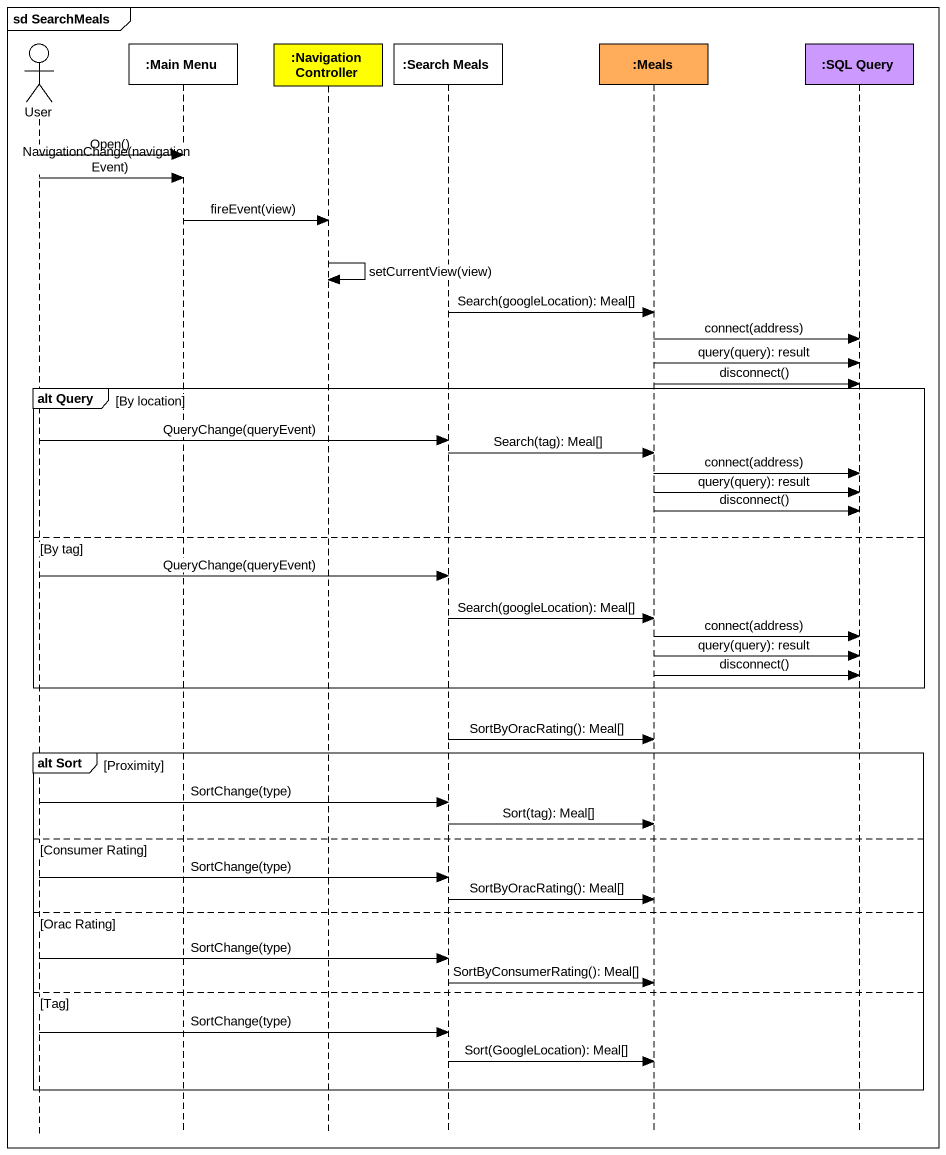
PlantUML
@startuml
mainframe sd SearchMeals
hide footbox
actor User
participant ":Main Menu" as Main_Menu
participant ":Navigation Controller" as Navigation_Controller #FFFF00
participant ":Search Meals" as Search_Meals
participant ":Meals" as Meals #FFAD5B
participant ":SQL Query" as SQL_Query #CC99FF

User -> Main_Menu : Open()
User -> Main_Menu : NavigationChange(navigationEvent)
Main_Menu -> Navigation_Controller : fireEvent(view)
Navigation_Controller -> Navigation_Controller : setCurrentView(view)
Search_Meals -> Meals : Search(googleLocation): Meal[]
Meals -> SQL_Query : connect(address)
Meals -> SQL_Query : query(query): result
Meals -> SQL_Query : disconnect()
group alt Query [By location]
  User -> Search_Meals : QueryChange(queryEvent)
  Search_Meals -> Meals : Search(tag): Meal[]
  Meals -> SQL_Query : connect(address)
  Meals -> SQL_Query : query(query): result
  Meals -> SQL_Query : disconnect()
else By tag
  User -> Search_Meals : QueryChange(queryEvent)
  Search_Meals -> Meals : Search(googleLocation): Meal[]
  Meals -> SQL_Query : connect(address)
  Meals -> SQL_Query : query(query): result
  Meals -> SQL_Query : disconnect()
end
Search_Meals -> Meals : SortByOracRating(): Meal[]
group alt Sort [Proximity]
  User -> Search_Meals : SortChange(type)
  Search_Meals -> Meals : Sort(tag): Meal[]
else Consumer Rating
  User -> Search_Meals : SortChange(type)
  Search_Meals -> Meals : SortByOracRating(): Meal[]
else Orac Rating
  User -> Search_Meals : SortChange(type)
  Search_Meals -> Meals : SortByConsumerRating(): Meal[]
else Tag
  User -> Search_Meals : SortChange(type)
  Search_Meals -> Meals : Sort(GoogleLocation): Meal[]
end
@enduml
